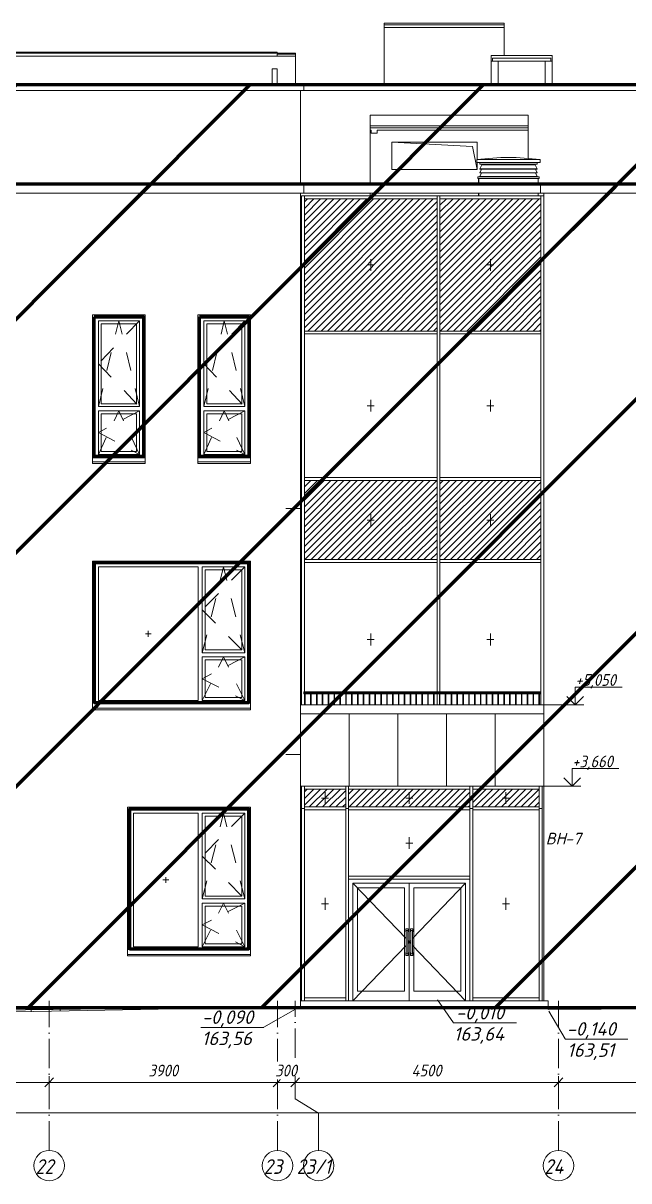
# Model space of a CAD drawing. Header units: millimetres. Extents: x 3914 to 443608, y -156176 to 78197.
# Drawn here: x 119409 to 129755, y -3074 to 16678 of the extents above; entities that cross this region are included whole.
import ezdxf

# ---------------------------------------------------------------- set-up
doc = ezdxf.new("R2010")
doc.units = ezdxf.units.MM
for name, pattern in [('50_200_ШТРИХ_1Т_ш5_п1_п1_', [700, 500, -100, 0, -100]), ('Штрих', [635, 317.5, -317.5]), ('Штриховая', [600, 400, -200])]:
    doc.linetypes.add(name, pattern=pattern)
for name, color, linetype, lineweight in [('0) клиннинг', 90, 'Continuous', 60), ('1) Откосы', 102, 'Continuous', 60), ('A-ANNO-DIMS', 7, 'Continuous', 9), ('A-ANNO-NOTE', 7, 'Continuous', 9), ('A-DETL-2', 7, 'Continuous', 5), ('A-DETL-THIN', 7, 'Continuous', 9), ('A-DOOR-1', 7, 'Continuous', 5), ('A-FLOR', 7, 'Continuous', 9), ('A-GENM', 7, 'Continuous', 9), ('A-GLAZ-1', 7, 'Continuous', 5), ('A-GLAZ-2', 7, 'Штрих', 5), ('A-GLAZ-3', 7, 'Штриховая', 5), ('A-GLAZ-CURT-1', 7, 'Continuous', 5), ('A-GLAZ-CWMG', 7, 'Continuous', 9), ('A-ROOF', 7, 'Continuous', 9), ('A-WALL', 7, 'Continuous', 5), ('A-WALL-IDEN', 7, 'Continuous', 9), ('G-ANNO-DIMS', 7, 'Continuous', 9), ('G-ANNO-DIMS-1', 7, 'Continuous', 20), ('I-WALL', 7, 'Continuous', 5), ('S-BEAM', 7, 'Continuous', 9), ('S-COLS', 7, 'Continuous', 9), ('Ограждение', 7, 'Continuous', 9), ('Оси', 7, 'Continuous', 9), ('Оси-1', 7, '50_200_ШТРИХ_1Т_ш5_п1_п1_', 9)]:
    doc.layers.add(name, color=color, linetype=linetype, lineweight=lineweight)
doc.styles.add('ISOCPEUR_I_1', font='isocpeui.ttf', dxfattribs={"height": 230})
doc.styles.add('ISOCPEUR_I_2', font='isocpeui.ttf', dxfattribs={"width": 0.9, "height": 250})
doc.styles.add('ISOCPEUR_I_3', font='isocpeui.ttf', dxfattribs={"width": 0.9, "height": 200})
doc.styles.add('ISOCPEUR_I_4', font='isocpeui.ttf', dxfattribs={"height": 200})
pattern_1 = [(45, (106283.936, 0), (-56.56854, 56.56854), [])]

msp = doc.modelspace()

# ---------------------------------------------------------------- hatches: boundary and pattern name
at = {"layer": '0) клиннинг'}
h = msp.add_hatch(dxfattribs=at)
h.set_pattern_fill('ANSI31', color=256, scale=888)
h.paths.add_polyline_path([(81106, 15629.9), (132503.7, 15629.9), (132503.7, 13160), (81106, 13160)])
h = msp.add_hatch(dxfattribs=at)
h.set_pattern_fill('ANSI31', color=256, scale=888)
h.paths.add_polyline_path([(164523.7, 13930), (38834, 13930), (38834, -116.1), (164523.7, -116.1)])
at = {"layer": 'A-GLAZ-CURT-1'}
h = msp.add_hatch(dxfattribs=at)
h.set_pattern_fill('FP_106', color=256, style=0, pattern_type=2)
h.set_pattern_definition(pattern_1)
h.paths.add_polyline_path([(124213.7, 11425), (126478.7, 11425), (126478.7, 13680), (124213.7, 13680), (124213.7, 12443.8)], flags=0)
h = msp.add_hatch(dxfattribs=at)
h.set_pattern_fill('FP_106', color=256, style=0, pattern_type=2)
h.set_pattern_definition(pattern_1)
h.paths.add_polyline_path([(128253.7, 11425), (128253.7, 13680), (126528.7, 13680), (126528.7, 11425), (127121.3, 11425)], flags=0)
h = msp.add_hatch(dxfattribs=at)
h.set_pattern_fill('FP_106', color=256, style=0, pattern_type=2)
h.set_pattern_definition(pattern_1)
h.paths.add_polyline_path([(126478.7, 7525), (126478.7, 8875), (124213.7, 8875), (124213.7, 7525)], flags=0)
h = msp.add_hatch(dxfattribs=at)
h.set_pattern_fill('FP_106', color=256, style=0, pattern_type=2)
h.set_pattern_definition(pattern_1)
h.paths.add_polyline_path([(128253.7, 7525), (128253.7, 8875), (126528.7, 8875), (126528.7, 7525), (127121.3, 7525)], flags=0)
h = msp.add_hatch(dxfattribs=at)
h.set_pattern_fill('FP_106', color=256, style=0, pattern_type=2)
h.set_pattern_definition(pattern_1)
h.paths.add_polyline_path([(124918.7, 3305), (124918.7, 3610), (124213.7, 3610), (124213.7, 3305)], flags=0)
h = msp.add_hatch(dxfattribs=at)
h.set_pattern_fill('FP_106', color=256, style=0, pattern_type=2)
h.set_pattern_definition(pattern_1)
h.paths.add_polyline_path([(125589.1, 3305), (127038.7, 3305), (127038.7, 3610), (124968.7, 3610), (124968.7, 3305)], flags=0)
h = msp.add_hatch(dxfattribs=at)
h.set_pattern_fill('FP_106', color=256, style=0, pattern_type=2)
h.set_pattern_definition(pattern_1)
h.paths.add_polyline_path([(128223.7, 3305), (128223.7, 3610), (127088.7, 3610), (127088.7, 3305), (127121.3, 3305)], flags=0)

# ---------------------------------------------------------------- linework, layer by layer
at = {"layer": '0) клиннинг'}
for points in [[(81106, 15629.9), (132503.7, 15629.9), (132503.7, 13930), (81106, 13930)], [(38834, -116.1), (164523.7, -116.1), (164523.7, 13930), (38834, 13930)]]:
    msp.add_lwpolyline(points, close=True, dxfattribs=at)
at = {"layer": '1) Откосы'}
for points in [[(120623.7, 11670), (121463.7, 11670), (121463.7, 9285), (120623.7, 9285)], [(122423.7, 11670), (123263.7, 11670), (123263.7, 9285), (122423.7, 9285)], [(120623.7, 5085), (123263.7, 5085), (123263.7, 7470), (120623.7, 7470)], [(121223.7, 885), (123263.7, 885), (123263.7, 3270), (121223.7, 3270)]]:
    msp.add_lwpolyline(points, close=True, dxfattribs=at)
at = {"layer": 'A-ANNO-DIMS'}
for p, q in [((119853.7, -1287), (119853.7, -1513.1)), ((119853.7, -1393.1), (119853.7, -1287)), ((119853.7, -1287), (119853.7, -1513.1)), ((119853.7, -1393.1), (119853.7, -1287)), ((123753.7, -1287), (123753.7, -1513.1)), ((123753.7, -1393.1), (123753.7, -1287)), ((123753.7, -1287), (123753.7, -1513.1)), ((123753.7, -1393.1), (123753.7, -1287)), ((124053.7, -1287), (124053.7, -1513.1)), ((124053.7, -1393.1), (124053.7, -1287)), ((128553.7, -1287), (128553.7, -1513.1)), ((128553.7, -1393.1), (128553.7, -1287)), ((128553.7, -1287), (128553.7, -1513.1)), ((128553.7, -1393.1), (128553.7, -1287)), ((114753.7, -1393.1), (119853.7, -1393.1)), ((119853.7, -1393.1), (123753.7, -1393.1)), ((123753.7, -1393.1), (124053.7, -1393.1)), ((128553.7, -1393.1), (132053.7, -1393.1)), ((39183.7, -1912.7), (164323.7, -1912.7))]:
    msp.add_line(p, q, dxfattribs=at)
at = {"layer": 'A-ANNO-DIMS', "lineweight": 20}
for p, q in [((119853.7, -1393.1), (119928.7, -1318.1)), ((119853.7, -1393.1), (119928.7, -1318.1)), ((123753.7, -1393.1), (123828.7, -1318.1)), ((123753.7, -1393.1), (123828.7, -1318.1)), ((124053.7, -1393.1), (124128.7, -1318.1)), ((128553.7, -1393.1), (128628.7, -1318.1)), ((128553.7, -1393.1), (128628.7, -1318.1)), ((119853.7, -1393.1), (119778.7, -1468.1)), ((119853.7, -1393.1), (119778.7, -1468.1)), ((123753.7, -1393.1), (123678.7, -1468.1)), ((123753.7, -1393.1), (123678.7, -1468.1)), ((124053.7, -1393.1), (123978.7, -1468.1)), ((128553.7, -1393.1), (128478.7, -1468.1)), ((128553.7, -1393.1), (128478.7, -1468.1))]:
    msp.add_line(p, q, dxfattribs=at)
at = {"layer": 'A-ANNO-NOTE'}
for p, q in [((126487.1, 13.1), (126760.6, -375.5)), ((124138.7, -97.9), (123520.8, -451.7)), ((128388.8, -179.6), (128664.1, -651.4)), ((127835.4, -378.6), (126760.6, -378.6)), ((123520.8, -454.8), (122446, -454.8)), ((129738.9, -654.5), (128664.1, -654.5))]:
    msp.add_line(p, q, dxfattribs=at)
at = {"layer": 'A-DETL-2'}
for p, q in [((124975.7, 4900), (124975.7, 3660)), ((125807.7, 4900), (125807.7, 3660)), ((126639.7, 4900), (126639.7, 3660)), ((127471.7, 4900), (127471.7, 3660)), ((124143.7, 0), (124143.7, -100)), ((128373.7, -150), (128373.7, 0))]:
    msp.add_line(p, q, dxfattribs=at)
at = {"layer": 'A-DETL-THIN'}
for p, q in [((128373.7, 0), (124143.7, 0)), ((124143.7, -100), (115068.1, -265.1)), ((147222.9, -21.3), (128373.7, -150))]:
    msp.add_line(p, q, dxfattribs=at)
at = {"layer": 'A-DOOR-1'}
for p, q in [((125040.7, 0), (125040.7, 2003)), ((126003.7, 2003), (125040.7, 2003)), ((125040.7, 2003), (125948.8, 1058.5)), ((126003.7, 2003), (126003.7, 0)), ((126966.7, 2003), (126003.7, 2003)), ((126003.7, 0), (126003.7, 2003)), ((126966.7, 2003), (126058.5, 1058.5)), ((126966.7, 2003), (126966.7, 0)), ((125120.7, 1923), (125120.7, 160)), ((125120.7, 1923), (125923.7, 1923)), ((125923.7, 160), (125923.7, 1923)), ((126083.7, 160), (126083.7, 1923)), ((126083.7, 1923), (126886.7, 1923)), ((126886.7, 1923), (126886.7, 160)), ((125943.7, 1227.5), (125943.7, 1200)), ((125943.7, 1227.5), (125983.7, 1227.5)), ((125983.7, 1200), (125943.7, 1200)), ((125943.7, 1200), (125943.7, 1177.5)), ((125948.7, 1200), (125948.7, 800)), ((125978.7, 800), (125978.7, 1200)), ((125983.7, 1200), (125983.7, 1227.5)), ((125983.7, 1177.5), (125983.7, 1200)), ((126023.7, 1227.5), (126023.7, 1200)), ((126063.7, 1227.5), (126023.7, 1227.5)), ((126063.7, 1200), (126023.7, 1200)), ((126023.7, 1200), (126023.7, 1177.5)), ((126028.7, 1200), (126028.7, 800)), ((126058.7, 800), (126058.7, 1200)), ((126063.7, 1200), (126063.7, 1227.5)), ((126063.7, 1177.5), (126063.7, 1200)), ((125943.7, 1177.5), (125948.7, 1177.5)), ((125978.4, 1027.7), (126003.7, 1001.5)), ((125978.6, 1177.5), (125983.7, 1177.5)), ((126003.7, 1001.5), (125978.7, 975.5)), ((126028.9, 1027.7), (126003.7, 1001.5)), ((126003.7, 1001.5), (126028.7, 975.5)), ((126023.7, 1177.5), (126028.7, 1177.5)), ((126058.6, 1177.5), (126063.7, 1177.5)), ((125948.7, 944.3), (125040.7, 0)), ((125943.7, 797.5), (125943.7, 820)), ((125943.7, 820), (125948.7, 820)), ((125943.7, 797.5), (125943.7, 770)), ((125943.7, 797.5), (125983.7, 797.5)), ((125978.7, 800), (125948.7, 800)), ((125978.7, 820), (125983.7, 820)), ((125983.7, 820), (125983.7, 797.5)), ((125983.7, 770), (125983.7, 797.5)), ((126023.7, 797.5), (126023.7, 820)), ((126023.7, 820), (126028.7, 820)), ((126023.7, 797.5), (126023.7, 770)), ((126023.7, 797.5), (126063.7, 797.5)), ((126058.7, 800), (126028.7, 800)), ((126058.7, 944.3), (126966.7, 0)), ((126058.7, 820), (126063.7, 820)), ((126063.7, 820), (126063.7, 797.5)), ((126063.7, 770), (126063.7, 797.5)), ((125983.7, 770), (125943.7, 770)), ((126063.7, 770), (126023.7, 770)), ((125120.7, 160), (125923.7, 160)), ((126886.7, 160), (126083.7, 160))]:
    msp.add_line(p, q, dxfattribs=at)
at = {"layer": 'A-FLOR'}
for p, q in [((112843.7, 16165), (124063.7, 16165)), ((124063.7, 16115), (113158.7, 16115)), ((124063.7, 16165), (124063.7, 16115)), ((121564.1, -130), (122494.3, -130)), ((128553.7, -139.1), (128553.7, -148.8))]:
    msp.add_line(p, q, dxfattribs=at)
at = {"layer": 'A-GENM'}
for p, q in [((124203.7, 15629.9), (110273.7, 15629.9)), ((132566, 15629.9), (124203.7, 15629.9)), ((124203.7, 15629.9), (124203.7, 15530)), ((110273.7, 15530), (124203.7, 15530)), ((124203.7, 15530), (132566, 15530)), ((115191.7, 13930), (124201.7, 13930)), ((124201.7, 13783), (124201.7, 13930)), ((124201.7, 13930), (128243.6, 13930)), ((128243.6, 13930), (164583.7, 13930)), ((128243.6, 13930), (128243.6, 13783)), ((115184.6, 13775.9), (124194.6, 13775.9)), ((124201.7, 13776), (124201.7, 13783)), ((124201.7, 13775.9), (128250.7, 13775.9)), ((128250.7, 13775.9), (164576.5, 13775.9)), ((121357.7, 11700), (121357.7, 11695)), ((121357.7, 11695), (121426.5, 11695)), ((121426.5, 11695), (121477.7, 11670)), ((121478.8, 11675), (121427.7, 11700)), ((121477.7, 11670), (121493.7, 11670)), ((121493.7, 11675), (121478.8, 11675)), ((122399.7, 11675), (122393.7, 11675)), ((122393.7, 11670), (122399.7, 11670)), ((122393.7, 11670), (122399.7, 11670)), ((122399.7, 11670), (122399.7, 11675)), ((122399.7, 11670), (122399.7, 9258.8)), ((123157.7, 11700), (123157.7, 11695)), ((123157.7, 11695), (123226.5, 11695)), ((123226.5, 11695), (123277.7, 11670)), ((123278.8, 11675), (123227.7, 11700)), ((123277.7, 11670), (123293.7, 11670)), ((123293.7, 11675), (123278.8, 11675)), ((123287.7, 11670), (123293.7, 11670)), ((123287.7, 9258.8), (123287.7, 11670)), ((120608.5, 7475), (120593.7, 7475)), ((120593.7, 7470), (120609.7, 7470)), ((120659.7, 7500), (120608.5, 7475)), ((120609.7, 7470), (120660.8, 7495)), ((120660.8, 7495), (120729.7, 7495)), ((120729.7, 7495), (120729.7, 7500)), ((123157.7, 7500), (123157.7, 7495)), ((123157.7, 7495), (123226.5, 7495)), ((123226.5, 7495), (123277.7, 7470)), ((123278.8, 7475), (123227.7, 7500)), ((123277.7, 7470), (123293.7, 7470)), ((123293.7, 7475), (123278.8, 7475)), ((123287.7, 7470), (123293.7, 7470)), ((123287.7, 5073.5), (123287.7, 7470)), ((124143.7, 5050), (128303.7, 5050)), ((124143.7, 4895.9), (128303.7, 4895.9)), ((121193.7, 3270), (121199.7, 3270)), ((121199.7, 3270), (121199.7, 873.5)), ((123287.7, 3270), (123293.7, 3270)), ((123287.7, 873.5), (123287.7, 3270))]:
    msp.add_line(p, q, dxfattribs=at)
for points, knots in [([(124193.9, 13776), (124194.2, 13775.9), (124194.7, 13775.9), (124195.6, 13776), (124196.4, 13776.1), (124197.2, 13776.4), (124198, 13776.8), (124198.7, 13777.2), (124199.4, 13777.8), (124200, 13778.4), (124200.5, 13779), (124201.1, 13780), (124201.6, 13781.3), (124201.7, 13782.5), (124201.7, 13783)], [-0.77777778, -0.77777778, -0.77777778, -0.77777778, -0.72222222, -0.66666667, -0.61111111, -0.55555556, -0.5, -0.44444444, -0.38888889, -0.33333333, -0.27777778, -0.22222222, -0.11111111, 0, 0, 0, 0]), ([(128243.6, 13783), (128243.6, 13782.5), (128243.7, 13781.3), (128244.2, 13780), (128244.8, 13779), (128245.3, 13778.4), (128245.9, 13777.8), (128246.6, 13777.2), (128247.3, 13776.8), (128248, 13776.4), (128248.9, 13776.1), (128249.7, 13776), (128250.5, 13775.9), (128251.1, 13775.9), (128251.4, 13776)], [0, 0, 0, 0, 0.11111111, 0.22222222, 0.27777778, 0.33333333, 0.38888889, 0.44444444, 0.5, 0.55555556, 0.61111111, 0.66666667, 0.72222222, 0.77777778, 0.77777778, 0.77777778, 0.77777778])]:
    msp.add_open_spline(points, degree=3, knots=knots, dxfattribs=at)
msp.add_open_spline([(128249.7, 13776), (128250, 13776), (128250.5, 13775.9), (128251.1, 13775.9), (128251.4, 13776)], degree=3, dxfattribs=at)
at = {"layer": 'A-GLAZ-1'}
for p, q in [((127085.3, 14571.7), (125703.7, 14650)), ((127163.7, 14180), (127085.3, 14571.7)), ((120593.7, 11700), (120593.7, 9202.5)), ((121493.7, 11700), (120593.7, 11700)), ((120623.7, 9285), (120623.7, 11670)), ((120623.7, 11670), (121463.7, 11670)), ((121463.7, 11670), (121463.7, 9285)), ((121493.7, 9202.5), (121493.7, 11700)), ((122393.7, 11700), (122393.7, 9202.5)), ((123293.7, 11700), (122393.7, 11700)), ((122423.7, 9285), (122423.7, 11670)), ((122423.7, 11670), (123263.7, 11670)), ((123263.7, 11670), (123263.7, 9285)), ((123293.7, 9202.5), (123293.7, 11700)), ((120693.7, 11600), (120693.7, 10135)), ((120693.7, 11600), (121393.7, 11600)), ((120743.7, 11550), (120743.7, 10185)), ((120743.7, 11550), (121343.7, 11550)), ((121343.7, 10185), (121343.7, 11550)), ((121393.7, 10135), (121393.7, 11600)), ((122493.7, 11600), (122493.7, 10135)), ((122493.7, 11600), (123193.7, 11600)), ((122543.7, 11550), (122543.7, 10185)), ((122543.7, 11550), (123143.7, 11550)), ((123143.7, 10185), (123143.7, 11550)), ((123193.7, 10135), (123193.7, 11600)), ((121393.7, 10135), (120693.7, 10135)), ((120743.7, 10185), (121343.7, 10185)), ((123193.7, 10135), (122493.7, 10135)), ((122543.7, 10185), (123143.7, 10185)), ((120693.7, 10065), (120693.7, 9320)), ((120693.7, 10065), (121393.7, 10065)), ((120743.7, 10015), (120743.7, 9370)), ((120743.7, 10015), (121343.7, 10015)), ((121343.7, 9370), (121343.7, 10015)), ((121393.7, 9320), (121393.7, 10065)), ((122493.7, 10065), (122493.7, 9320)), ((122493.7, 10065), (123193.7, 10065)), ((122543.7, 10015), (122543.7, 9370)), ((122543.7, 10015), (123143.7, 10015)), ((123143.7, 9370), (123143.7, 10015)), ((123193.7, 9320), (123193.7, 10065)), ((121493.7, 9285), (120593.7, 9285)), ((120693.7, 9320), (121393.7, 9320)), ((120743.7, 9370), (121343.7, 9370)), ((123287.7, 9285), (122399.7, 9285)), ((122493.7, 9320), (123193.7, 9320)), ((122543.7, 9370), (123143.7, 9370)), ((121493.7, 9260), (120593.7, 9260)), ((120593.7, 9191), (120593.7, 9202.5)), ((120593.7, 9166), (120593.7, 9191)), ((120593.7, 9191), (121493.7, 9191)), ((121493.7, 9166), (120593.7, 9166)), ((121493.7, 9202.5), (121493.7, 9191)), ((121493.7, 9191), (121493.7, 9166)), ((122393.7, 9191), (122393.7, 9202.5)), ((122393.7, 9166), (122393.7, 9191)), ((122393.7, 9191), (123293.7, 9191)), ((123293.7, 9166), (122393.7, 9166)), ((123287.7, 9260), (122399.7, 9260)), ((123293.7, 9202.5), (123293.7, 9191)), ((123293.7, 9191), (123293.7, 9166)), ((120593.7, 7500), (120593.7, 5002.5)), ((123293.7, 7500), (120593.7, 7500)), ((120623.7, 5085), (120623.7, 7470)), ((120623.7, 7470), (120693.7, 7470)), ((120693.7, 7470), (122398.7, 7470)), ((120693.7, 7400), (120693.7, 5120)), ((120693.7, 7400), (122398.7, 7400)), ((122398.7, 7470), (123263.7, 7470)), ((122398.7, 7400), (122398.7, 5120)), ((122468.7, 5935), (122468.7, 7400)), ((122468.7, 7400), (123193.7, 7400)), ((122518.7, 7350), (122518.7, 5985)), ((122518.7, 7350), (123143.7, 7350)), ((122843.7, 7470), (122843.7, 7500)), ((123103.7, 7470), (123178.7, 7495)), ((123143.7, 5985), (123143.7, 7350)), ((123193.7, 7495), (123193.7, 7470)), ((123193.7, 5935), (123193.7, 7400)), ((123263.7, 7470), (123263.7, 5085)), ((123293.7, 5002.5), (123293.7, 7500)), ((121596.2, 6260), (121496.2, 6260)), ((121546.2, 6310), (121546.2, 6210)), ((123193.7, 5935), (122468.7, 5935)), ((122518.7, 5985), (123143.7, 5985)), ((122468.7, 5120), (122468.7, 5865)), ((122468.7, 5865), (123193.7, 5865)), ((122518.7, 5815), (122518.7, 5170)), ((122518.7, 5815), (123143.7, 5815)), ((123143.7, 5170), (123143.7, 5815)), ((123193.7, 5120), (123193.7, 5865)), ((122518.7, 5170), (123143.7, 5170)), ((123287.7, 5085), (120593.7, 5085)), ((123287.7, 5075), (120593.7, 5075)), ((120593.7, 4988), (120593.7, 5002.5)), ((120593.7, 4963), (120593.7, 4988)), ((120593.7, 4988), (123293.7, 4988)), ((123293.7, 4963), (120593.7, 4963)), ((120693.7, 5120), (122398.7, 5120)), ((122468.7, 5120), (123193.7, 5120)), ((123293.7, 5002.5), (123293.7, 4988)), ((123293.7, 4988), (123293.7, 4963)), ((121193.7, 3300), (121193.7, 802.5)), ((123293.7, 3300), (121193.7, 3300)), ((121223.7, 885), (121223.7, 3270)), ((121223.7, 3270), (121293.7, 3270)), ((121293.7, 3270), (122398.7, 3270)), ((121293.7, 3200), (121293.7, 920)), ((121293.7, 3200), (122398.7, 3200)), ((122398.7, 3270), (123263.7, 3270)), ((122398.7, 3200), (122398.7, 920)), ((122468.7, 1735), (122468.7, 3200)), ((122468.7, 3200), (123193.7, 3200)), ((123193.7, 1735), (123193.7, 3200)), ((123263.7, 3270), (123263.7, 885)), ((123293.7, 802.5), (123293.7, 3300)), ((122518.7, 3150), (122518.7, 1785)), ((122518.7, 3150), (123143.7, 3150)), ((123143.7, 1785), (123143.7, 3150)), ((121896.2, 2060), (121796.2, 2060)), ((121846.2, 2110), (121846.2, 2010)), ((122518.7, 1785), (123143.7, 1785)), ((123193.7, 1735), (122468.7, 1735)), ((122468.7, 920), (122468.7, 1665)), ((122468.7, 1665), (123193.7, 1665)), ((122518.7, 1615), (122518.7, 970)), ((122518.7, 1615), (123143.7, 1615)), ((123143.7, 970), (123143.7, 1615)), ((123193.7, 920), (123193.7, 1665)), ((121193.7, 788), (121193.7, 802.5)), ((123287.7, 885), (121199.7, 885)), ((123287.7, 875), (121199.7, 875)), ((121293.7, 920), (122398.7, 920)), ((122468.7, 920), (123193.7, 920)), ((122518.7, 970), (123143.7, 970)), ((123293.7, 802.5), (123293.7, 788)), ((121193.7, 763), (121193.7, 788)), ((121193.7, 788), (123293.7, 788)), ((123293.7, 763), (121193.7, 763)), ((123293.7, 788), (123293.7, 763))]:
    msp.add_line(p, q, dxfattribs=at)
at = {"layer": 'A-GLAZ-2'}
for p, q in [((120693.7, 10135), (121043.7, 11600)), ((121393.7, 11600), (120693.7, 10867.5)), ((121393.7, 10135), (121043.7, 11600)), ((122493.7, 10135), (122843.7, 11600)), ((123193.7, 11600), (122493.7, 10867.5)), ((123193.7, 10135), (122843.7, 11600)), ((120693.7, 10867.5), (121393.7, 10135)), ((122493.7, 10867.5), (123193.7, 10135)), ((120693.7, 9320), (121043.7, 10065)), ((121393.7, 10065), (120693.7, 9692.5)), ((121393.7, 9320), (121043.7, 10065)), ((122493.7, 9320), (122843.7, 10065)), ((123193.7, 10065), (122493.7, 9692.5)), ((123193.7, 9320), (122843.7, 10065)), ((120693.7, 9692.5), (121393.7, 9320)), ((122493.7, 9692.5), (123193.7, 9320)), ((122468.7, 5935), (122831.2, 7400)), ((123193.7, 7400), (122468.7, 6667.5)), ((123193.7, 5935), (122831.2, 7400)), ((122468.7, 6667.5), (123193.7, 5935)), ((122468.7, 5120), (122831.2, 5865)), ((123193.7, 5865), (122468.7, 5492.5)), ((123193.7, 5120), (122831.2, 5865)), ((122468.7, 5492.5), (123193.7, 5120)), ((122468.7, 1735), (122831.2, 3200)), ((123193.7, 3200), (122468.7, 2467.5)), ((123193.7, 1735), (122831.2, 3200)), ((122468.7, 2467.5), (123193.7, 1735)), ((122468.7, 920), (122831.2, 1665)), ((123193.7, 1665), (122468.7, 1292.5)), ((123193.7, 920), (122831.2, 1665)), ((122468.7, 1292.5), (123193.7, 920))]:
    msp.add_line(p, q, dxfattribs=at)
at = {"layer": 'A-GLAZ-3'}
for p, q in [((125346.2, 12652.5), (125346.2, 12452.5)), ((127391.2, 12652.5), (127391.2, 12452.5)), ((125286.2, 12552.5), (125406.2, 12552.5)), ((127331.2, 12552.5), (127451.2, 12552.5)), ((125286.2, 10150), (125406.2, 10150)), ((125346.2, 10250), (125346.2, 10050)), ((127331.2, 10150), (127451.2, 10150)), ((127391.2, 10250), (127391.2, 10050)), ((125346.2, 8300), (125346.2, 8100)), ((127391.2, 8300), (127391.2, 8100)), ((125286.2, 8200), (125406.2, 8200)), ((127331.2, 8200), (127451.2, 8200)), ((125286.2, 6162.5), (125406.2, 6162.5)), ((125346.2, 6262.5), (125346.2, 6062.5)), ((127331.2, 6162.5), (127451.2, 6162.5)), ((127391.2, 6262.5), (127391.2, 6062.5)), ((124566.2, 3557.5), (124566.2, 3357.5)), ((126003.7, 3557.5), (126003.7, 3357.5)), ((127656.2, 3557.5), (127656.2, 3357.5)), ((124506.2, 3457.5), (124626.2, 3457.5)), ((125943.7, 3457.5), (126063.7, 3457.5)), ((127596.2, 3457.5), (127716.2, 3457.5)), ((126003.7, 2790), (126003.7, 2590)), ((125943.7, 2690), (126063.7, 2690)), ((124506.2, 1652.5), (124626.2, 1652.5)), ((124566.2, 1752.5), (124566.2, 1552.5)), ((127596.2, 1652.5), (127716.2, 1652.5)), ((127656.2, 1752.5), (127656.2, 1552.5))]:
    msp.add_line(p, q, dxfattribs=at)
at = {"layer": 'A-GLAZ-CWMG'}
for p, q in [((119231.5, 16184.8), (120687.2, 16184.8)), ((119231.5, 16167.9), (120687.2, 16167.9)), ((120687.2, 16166.9), (119231.5, 16166.9)), ((120687.2, 16184.8), (120687.2, 16167.9)), ((120737.2, 16184.8), (120687.2, 16184.8)), ((120687.2, 16184.8), (120687.2, 16167.9)), ((120687.2, 16167.9), (120687.2, 16166.9)), ((120687.2, 16167.9), (120697.2, 16167.9)), ((120687.2, 16166.9), (120687.2, 16165)), ((120697.2, 16167.9), (120697.2, 16165)), ((120727.2, 16167.9), (120737.2, 16167.9)), ((120727.2, 16165), (120727.2, 16167.9)), ((120737.2, 16167.9), (120737.2, 16184.8)), ((120737.2, 16184.8), (122192.9, 16184.8)), ((120737.2, 16167.9), (120737.2, 16184.8)), ((120737.2, 16166.9), (120737.2, 16167.9)), ((120737.2, 16167.9), (122192.9, 16167.9)), ((120737.2, 16165), (120737.2, 16166.9)), ((122192.9, 16166.9), (120737.2, 16166.9)), ((122192.9, 16184.8), (122192.9, 16167.9)), ((122242.9, 16184.8), (122192.9, 16184.8)), ((122192.9, 16184.8), (122192.9, 16167.9)), ((122192.9, 16167.9), (122192.9, 16166.9)), ((122192.9, 16167.9), (122202.9, 16167.9)), ((122192.9, 16166.9), (122192.9, 16165)), ((122202.9, 16167.9), (122202.9, 16165)), ((122232.9, 16167.9), (122242.9, 16167.9)), ((122232.9, 16165), (122232.9, 16167.9)), ((122242.9, 16167.9), (122242.9, 16184.8)), ((122242.9, 16184.8), (123698.7, 16184.8)), ((122242.9, 16167.9), (122242.9, 16184.8)), ((122242.9, 16166.9), (122242.9, 16167.9)), ((122242.9, 16167.9), (123698.7, 16167.9)), ((122242.9, 16165), (122242.9, 16166.9)), ((123698.7, 16166.9), (122242.9, 16166.9)), ((123698.7, 16184.8), (123698.7, 16167.9)), ((123748.7, 16184.8), (123698.7, 16184.8)), ((123698.7, 16184.8), (123698.7, 16167.9)), ((123698.7, 16167.9), (123698.7, 16166.9)), ((123698.7, 16167.9), (123708.7, 16167.9)), ((123698.7, 16166.9), (123698.7, 16165)), ((123708.7, 16167.9), (123708.7, 16165)), ((123738.7, 16167.9), (123748.7, 16167.9)), ((123738.7, 16165), (123738.7, 16167.9)), ((123748.7, 16167.9), (123748.7, 16184.8)), ((123748.7, 16167.9), (123748.7, 16165)), ((124163.7, 13730), (124213.7, 13730)), ((124163.7, 11400), (124163.7, 13730)), ((124213.7, 11400), (124213.7, 13730)), ((124213.7, 13680), (124213.7, 13730)), ((124213.7, 13730), (126478.7, 13730)), ((124213.7, 13680), (126478.7, 13680)), ((126478.7, 13730), (126478.7, 13680)), ((126478.7, 13730), (126528.7, 13730)), ((126478.7, 13730), (126478.7, 11400)), ((126528.7, 13680), (126528.7, 13730)), ((126528.7, 13730), (128253.7, 13730)), ((126528.7, 13730), (126528.7, 11400)), ((126528.7, 13680), (128253.7, 13680)), ((128253.7, 13730), (128253.7, 13680)), ((128253.7, 13730), (128303.7, 13730)), ((128253.7, 13730), (128253.7, 11400)), ((124163.7, 8900), (124163.7, 11400)), ((124213.7, 11375), (124213.7, 11425)), ((124213.7, 11425), (126478.7, 11425)), ((124213.7, 8900), (124213.7, 11400)), ((124213.7, 11375), (126478.7, 11375)), ((126478.7, 11425), (126478.7, 11375)), ((126478.7, 11400), (126478.7, 8900)), ((126528.7, 11375), (126528.7, 11425)), ((126528.7, 11425), (128253.7, 11425)), ((126528.7, 11400), (126528.7, 8900)), ((126528.7, 11375), (128253.7, 11375)), ((128253.7, 11425), (128253.7, 11375)), ((128253.7, 11400), (128253.7, 8900)), ((124163.7, 7500), (124163.7, 8900)), ((124213.7, 8875), (124213.7, 8925)), ((124213.7, 8925), (126478.7, 8925)), ((124213.7, 7500), (124213.7, 8900)), ((126478.7, 8925), (126478.7, 8875)), ((126478.7, 8900), (126478.7, 7500)), ((126528.7, 8875), (126528.7, 8925)), ((126528.7, 8925), (128253.7, 8925)), ((126528.7, 8900), (126528.7, 7500)), ((128253.7, 8925), (128253.7, 8875)), ((128253.7, 8900), (128253.7, 7500)), ((124213.7, 8875), (126478.7, 8875)), ((126528.7, 8875), (128253.7, 8875)), ((124213.7, 7475), (124213.7, 7525)), ((124213.7, 7525), (126478.7, 7525)), ((126478.7, 7525), (126478.7, 7475)), ((126528.7, 7475), (126528.7, 7525)), ((126528.7, 7525), (128253.7, 7525)), ((128253.7, 7525), (128253.7, 7475)), ((124163.7, 5050), (124163.7, 7500)), ((124213.7, 5269.9), (124213.7, 7500)), ((124213.7, 7475), (126478.7, 7475)), ((126478.7, 7500), (126478.7, 5269.9)), ((126528.7, 7500), (126528.7, 5269.9)), ((126528.7, 7475), (128253.7, 7475)), ((128253.7, 7500), (128253.7, 5050)), ((124213.7, 5050), (124213.7, 5232.6)), ((126478.7, 5232.6), (126478.7, 5050)), ((126528.7, 5232.6), (126528.7, 5050)), ((124163.7, 3660), (124163.7, 3280)), ((124213.7, 3610), (124213.7, 3660)), ((124213.7, 3660), (124213.7, 3280)), ((124213.7, 3610), (124918.7, 3610)), ((124918.7, 3660), (124918.7, 3610)), ((124918.7, 3660), (124918.7, 3280)), ((124968.7, 3610), (124968.7, 3660)), ((124968.7, 3660), (124968.7, 3280)), ((124968.7, 3610), (127038.7, 3610)), ((127038.7, 3660), (127038.7, 3610)), ((127038.7, 3660), (127038.7, 3280)), ((127088.7, 3610), (127088.7, 3660)), ((127088.7, 3660), (127088.7, 3280)), ((127088.7, 3610), (128223.7, 3610)), ((128223.7, 3660), (128223.7, 3610)), ((128223.7, 3660), (128223.7, 3280)), ((128273.7, 3660), (128273.7, 3280)), ((124163.7, 3280), (124213.7, 3280)), ((124163.7, 3280), (124163.7, 2100)), ((124213.7, 3280), (124163.7, 3280)), ((124213.7, 3255), (124213.7, 3305)), ((124213.7, 3305), (124918.7, 3305)), ((124213.7, 3280), (124213.7, 2100)), ((124213.7, 3255), (124918.7, 3255)), ((124918.7, 3305), (124918.7, 3255)), ((124918.7, 3280), (124968.7, 3280)), ((124918.7, 3280), (124918.7, 2100)), ((124968.7, 3280), (124918.7, 3280)), ((124968.7, 3255), (124968.7, 3305)), ((124968.7, 3305), (127038.7, 3305)), ((124968.7, 3280), (124968.7, 2100)), ((124968.7, 3255), (127038.7, 3255)), ((127038.7, 3305), (127038.7, 3255)), ((127038.7, 3280), (127088.7, 3280)), ((127038.7, 3280), (127038.7, 2100)), ((127088.7, 3280), (127038.7, 3280)), ((127088.7, 3255), (127088.7, 3305)), ((127088.7, 3305), (128223.7, 3305)), ((127088.7, 3280), (127088.7, 2100)), ((127088.7, 3255), (128223.7, 3255)), ((128223.7, 3305), (128223.7, 3255)), ((128223.7, 3280), (128273.7, 3280)), ((128223.7, 3280), (128223.7, 2100)), ((128273.7, 3280), (128223.7, 3280)), ((128273.7, 3280), (128273.7, 2100)), ((124163.7, 2100), (124163.7, 0)), ((124213.7, 2100), (124213.7, 0)), ((124918.7, 2100), (124918.7, 0)), ((124968.7, 2075), (124968.7, 2125)), ((124968.7, 2125), (127038.7, 2125)), ((124968.7, 2100), (124968.7, 0)), ((124968.7, 2075), (127038.7, 2075)), ((127038.7, 2125), (127038.7, 2075)), ((127038.7, 2100), (127038.7, 0)), ((127088.7, 2100), (127088.7, 0)), ((128223.7, 2100), (128223.7, 0)), ((128273.7, 2100), (128273.7, 0)), ((124213.7, 0), (124213.7, 50)), ((124918.7, 50), (124213.7, 50)), ((124918.7, 50), (124918.7, 0)), ((127088.7, 0), (127088.7, 50)), ((128223.7, 50), (127088.7, 50)), ((128223.7, 50), (128223.7, 0))]:
    msp.add_line(p, q, dxfattribs=at)
at = {"layer": 'A-ROOF'}
for p, q in [((125575.5, 16677.8), (125575.5, 16605)), ((127625.5, 16677.8), (125575.5, 16677.8)), ((127625.5, 16649), (125575.5, 16649)), ((125575.5, 16605), (127625.5, 16605)), ((127625.5, 16605), (127625.5, 16677.8)), ((127403, 16030), (127403, 16124)), ((128443.2, 16124), (127403, 16124)), ((128443.2, 16030), (127403, 16030)), ((128443.2, 16124), (128443.2, 16030)), ((125333.7, 14921), (125333.7, 14850)), ((128033.7, 14889.7), (125333.7, 14889.7)), ((125333.7, 14850), (125353.7, 14850)), ((125353.7, 14850), (125353.7, 14800.7)), ((125453.7, 14800.7), (125453.7, 14850.7)), ((125453.7, 14850.7), (128033.7, 14850.7)), ((128033.7, 14850.7), (128033.7, 14921)), ((125453.7, 14800.7), (125353.7, 14800.7))]:
    msp.add_line(p, q, dxfattribs=at)
at = {"layer": 'A-WALL'}
for p, q in [((125575.5, 16605), (125575.5, 15629.9)), ((127625.5, 16605), (127625.5, 16124)), ((127403, 16030), (127403, 15629.9)), ((127423, 16080), (127423, 16030)), ((128423.2, 16080), (127423, 16080)), ((127523, 16030), (127523, 15629.9)), ((128323.2, 15629.9), (128323.2, 16030)), ((128423.2, 16030), (128423.2, 16080)), ((128443.2, 16030), (128443.2, 15629.9)), ((124143.7, 13930), (124143.7, 15530)), ((125333.7, 14921), (125333.7, 15110)), ((125333.7, 15110), (128033.7, 15110)), ((128033.7, 15110), (128033.7, 14921)), ((125333.7, 13930), (125333.7, 14850)), ((128033.7, 14850.7), (128033.7, 14367.9)), ((125353.7, 14800.7), (125353.7, 14800)), ((125353.7, 14800), (125453.7, 14800)), ((125453.7, 14800.7), (125453.7, 14800)), ((125703.7, 14180), (125703.7, 14650)), ((125703.7, 14650), (127163.7, 14650)), ((127163.7, 14650), (127163.7, 14350.4)), ((127163.7, 14300), (127163.7, 14180)), ((128033.7, 14270.2), (128033.7, 14262.1)), ((127163.7, 14180), (125703.7, 14180)), ((127183.7, 13930), (127183.7, 14028.1)), ((127193.7, 13930), (127193.7, 14028.1)), ((128203.7, 13930), (128203.7, 14028.1)), ((124143.7, 13776), (124143.7, 8400)), ((125333.7, 13730), (125333.7, 13776.1)), ((127183.7, 13730), (127183.7, 13776)), ((127193.7, 13730), (127193.7, 13776)), ((128203.7, 13730), (128203.7, 13776)), ((128303.7, 13776), (128303.7, 300)), ((124143.7, 13510), (124163.7, 13510)), ((120593.7, 11700), (121493.7, 11700)), ((120593.7, 9202.5), (120593.7, 11700)), ((121493.7, 11700), (121493.7, 9202.5)), ((122393.7, 11700), (123293.7, 11700)), ((122393.7, 9202.5), (122393.7, 11700)), ((123293.7, 11700), (123293.7, 9202.5)), ((123893.7, 8400), (124143.7, 8400)), ((124143.7, 8400), (124143.7, 0)), ((120593.7, 7500), (123293.7, 7500)), ((120593.7, 5002.5), (120593.7, 7500)), ((123293.7, 7500), (123293.7, 5002.5)), ((123893.7, 4200), (124143.7, 4200)), ((124143.7, 3660), (128303.7, 3660)), ((121193.7, 3300), (123293.7, 3300)), ((121193.7, 802.5), (121193.7, 3300)), ((123293.7, 3300), (123293.7, 802.5)), ((128303.7, 300), (128303.7, 0)), ((128373.7, -140.4), (147218.7, 0)), ((115143.7, -208.5), (124143.7, -98.5)), ((128553.7, -139.1), (128553.7, -148.8))]:
    msp.add_line(p, q, dxfattribs=at)
at = {"layer": 'G-ANNO-DIMS', "extrusion": (0, 0, -1)}
for p, q in [((128838.7, 5350), (129638.7, 5350)), ((128838.7, 5050), (128838.7, 5350)), ((128687.1, 5050), (128987.1, 5050)), ((128785.3, 3960), (129585.3, 3960)), ((128785.3, 3660), (128785.3, 3960)), ((128633.7, 3660), (128933.6, 3660))]:
    msp.add_line(p, q, dxfattribs=at)
at = {"layer": 'G-ANNO-DIMS'}
for p, q in [((127445.8, 5050), (128838.7, 5050)), ((125435.8, 3660), (128785.3, 3660))]:
    msp.add_line(p, q, dxfattribs=at)
at = {"layer": 'G-ANNO-DIMS-1', "extrusion": (0, 0, -1)}
for p, q in [((128838.7, 5050), (128697.3, 5191.4)), ((128838.7, 5050), (128980.1, 5191.4)), ((128785.3, 3660), (128643.8, 3801.4)), ((128785.3, 3660), (128926.7, 3801.4))]:
    msp.add_line(p, q, dxfattribs=at)
at = {"layer": 'I-WALL'}
for p, q in [((123748.7, 16115), (123748.7, 16149.3)), ((123748.7, 16149.3), (124063.7, 16149.3)), ((124063.7, 16115), (124063.7, 15629.9)), ((123663.7, 15629.9), (123663.7, 15900)), ((123663.7, 15900), (123748.7, 15900)), ((123748.7, 15629.9), (123748.7, 15900)), ((125333.7, 14923.4), (128033.7, 14923.4)), ((122843.7, 7470), (122843.7, 7500)), ((123193.7, 7495), (123193.7, 7470)), ((123943.7, -103.6), (123943.7, -100.9))]:
    msp.add_line(p, q, dxfattribs=at)
at = {"layer": 'S-BEAM'}
for p, q in [((127568.7, 14385.9), (127158.7, 14350)), ((127158.7, 14350), (127158.7, 14300)), ((128238.7, 14350), (127158.7, 14350)), ((128238.7, 14300), (127158.7, 14300)), ((127208.7, 14276), (127208.7, 14300)), ((127208.7, 14300), (127208.7, 14276)), ((127210.3, 14189.6), (127244.1, 14262.1)), ((127244.1, 14262.1), (127210.3, 14189.6)), ((127214.7, 14270), (128182.7, 14270)), ((128153.2, 14262.1), (127244.1, 14262.1)), ((127828.7, 14385.9), (127568.7, 14385.9)), ((127568.7, 14385.9), (127828.7, 14385.9)), ((128238.7, 14350), (127828.7, 14385.9)), ((128153.2, 14262.1), (128187, 14189.6)), ((128187, 14189.6), (128153.2, 14262.1)), ((128188.7, 14300), (128188.7, 14276)), ((128188.7, 14276), (128188.7, 14300)), ((128238.7, 14300), (128238.7, 14350)), ((127239.1, 14060), (127173.7, 14053.1)), ((127173.7, 14053.1), (128223.7, 14053.1)), ((127173.7, 14053.1), (127173.7, 14028.1)), ((127173.7, 14028.1), (128223.7, 14028.1)), ((127214.8, 14187.5), (127210.3, 14189.6)), ((127210.3, 14189.6), (127214.8, 14187.5)), ((128187, 14189.6), (127210.3, 14189.6)), ((127239.1, 14187.5), (127210.3, 14125.9)), ((127210.3, 14125.9), (127214.8, 14123.7)), ((128187, 14125.9), (127210.3, 14125.9)), ((127239.1, 14123.7), (127210.3, 14062.1)), ((127210.3, 14062.1), (127214.8, 14060)), ((128187, 14062.1), (127210.3, 14062.1)), ((127214.8, 14187.5), (128182.5, 14187.5)), ((127214.8, 14123.7), (128182.5, 14123.7)), ((127214.8, 14060), (128182.5, 14060)), ((128158.2, 14060), (128223.7, 14053.1)), ((128187, 14125.9), (128158.3, 14187.5)), ((128187, 14062.1), (128158.3, 14123.7)), ((128187, 14189.6), (128182.5, 14187.5)), ((128182.5, 14187.5), (128187, 14189.6)), ((128182.5, 14123.7), (128187, 14125.9)), ((128182.5, 14060), (128187, 14062.1)), ((128223.7, 14053.1), (128223.7, 14028.1))]:
    msp.add_line(p, q, dxfattribs=at)
at = {"layer": 'S-BEAM', "flags": 128}
for points in [[(127214.7, 14270), (127213.3, 14270.2), (127212, 14270.6), (127210.9, 14271.3), (127210, 14272.3), (127209.2, 14273.4), (127208.8, 14274.7), (127208.7, 14276)], [(127208.7, 14276), (127208.8, 14274.7), (127209.2, 14273.4), (127210, 14272.3), (127210.9, 14271.3), (127212, 14270.6), (127213.3, 14270.2), (127214.7, 14270)], [(128188.7, 14276), (128188.5, 14274.7), (128188.1, 14273.4), (128187.3, 14272.3), (128186.4, 14271.3), (128185.3, 14270.6), (128184, 14270.2), (128182.7, 14270)], [(128182.7, 14270), (128184, 14270.2), (128185.3, 14270.6), (128186.4, 14271.3), (128187.3, 14272.3), (128188.1, 14273.4), (128188.5, 14274.7), (128188.7, 14276)]]:
    msp.add_lwpolyline(points, dxfattribs=at)
at = {"layer": 'S-COLS'}
for p, q in [((119543.7, -154.7), (119543.7, -183.7)), ((120043.7, -148.6), (120043.7, -174.6)), ((123393.7, -107.6), (123393.7, -113.6)), ((123893.7, -101.5), (123893.7, -104.5))]:
    msp.add_line(p, q, dxfattribs=at)
at = {"layer": 'Ограждение'}
for p, q in [((124203.6, 5252.6), (124203.6, 5269.9)), ((128243.6, 5269.9), (124203.6, 5269.9)), ((124203.6, 5232.6), (124203.6, 5252.6)), ((128243.6, 5252.6), (124203.6, 5252.6)), ((124218.6, 5232.6), (124203.6, 5232.6)), ((124218.6, 5247.6), (124228.6, 5247.6)), ((124218.6, 5247.6), (124218.6, 5050)), ((124228.6, 5247.6), (124228.6, 5050)), ((124318.6, 5232.6), (124228.6, 5232.6)), ((124318.6, 5247.6), (124328.6, 5247.6)), ((124318.6, 5247.6), (124318.6, 5050)), ((124328.6, 5247.6), (124328.6, 5050)), ((124418.6, 5232.6), (124328.6, 5232.6)), ((124418.6, 5247.6), (124428.6, 5247.6)), ((124418.6, 5247.6), (124418.6, 5050)), ((124428.6, 5247.6), (124428.6, 5050)), ((124518.6, 5232.6), (124428.6, 5232.6)), ((124518.6, 5247.6), (124528.6, 5247.6)), ((124518.6, 5247.6), (124518.6, 5050)), ((124528.6, 5247.6), (124528.6, 5050)), ((124618.6, 5232.6), (124528.6, 5232.6)), ((124618.6, 5247.6), (124628.6, 5247.6)), ((124618.6, 5247.6), (124618.6, 5050)), ((124628.6, 5247.6), (124628.6, 5050)), ((124718.6, 5232.6), (124628.6, 5232.6)), ((124718.6, 5247.6), (124728.6, 5247.6)), ((124718.6, 5247.6), (124718.6, 5050)), ((124728.6, 5247.6), (124728.6, 5050)), ((124818.6, 5232.6), (124728.6, 5232.6)), ((124818.6, 5247.6), (124828.6, 5247.6)), ((124818.6, 5247.6), (124818.6, 5050)), ((124828.6, 5247.6), (124828.6, 5050)), ((124918.6, 5232.6), (124828.6, 5232.6)), ((124918.6, 5247.6), (124928.6, 5247.6)), ((124918.6, 5247.6), (124918.6, 5050)), ((124928.6, 5247.6), (124928.6, 5050)), ((125018.6, 5232.6), (124928.6, 5232.6)), ((125018.6, 5247.6), (125028.6, 5247.6)), ((125018.6, 5247.6), (125018.6, 5050)), ((125028.6, 5247.6), (125028.6, 5050)), ((125118.6, 5232.6), (125028.6, 5232.6)), ((125118.6, 5247.6), (125128.6, 5247.6)), ((125118.6, 5247.6), (125118.6, 5050)), ((125128.6, 5247.6), (125128.6, 5050)), ((125218.6, 5232.6), (125128.6, 5232.6)), ((125218.6, 5247.6), (125228.6, 5247.6)), ((125218.6, 5247.6), (125218.6, 5050)), ((125228.6, 5247.6), (125228.6, 5050)), ((125318.6, 5232.6), (125228.6, 5232.6)), ((125318.6, 5247.6), (125328.6, 5247.6)), ((125318.6, 5247.6), (125318.6, 5050)), ((125328.6, 5247.6), (125328.6, 5050)), ((125418.6, 5232.6), (125328.6, 5232.6)), ((125418.6, 5247.6), (125428.6, 5247.6)), ((125418.6, 5247.6), (125418.6, 5050)), ((125428.6, 5247.6), (125428.6, 5050)), ((125518.6, 5232.6), (125428.6, 5232.6)), ((125518.6, 5247.6), (125528.6, 5247.6)), ((125518.6, 5247.6), (125518.6, 5050)), ((125528.6, 5247.6), (125528.6, 5050)), ((125618.6, 5232.6), (125528.6, 5232.6)), ((125618.6, 5247.6), (125628.6, 5247.6)), ((125618.6, 5247.6), (125618.6, 5050)), ((125628.6, 5247.6), (125628.6, 5050)), ((125718.6, 5232.6), (125628.6, 5232.6)), ((125718.6, 5247.6), (125728.6, 5247.6)), ((125718.6, 5247.6), (125718.6, 5050)), ((125728.6, 5247.6), (125728.6, 5050)), ((125818.6, 5232.6), (125728.6, 5232.6)), ((125818.6, 5247.6), (125828.6, 5247.6)), ((125818.6, 5247.6), (125818.6, 5050)), ((125828.6, 5247.6), (125828.6, 5050)), ((125918.6, 5232.6), (125828.6, 5232.6)), ((125918.6, 5247.6), (125928.6, 5247.6)), ((125918.6, 5247.6), (125918.6, 5050)), ((125928.6, 5247.6), (125928.6, 5050)), ((126018.6, 5232.6), (125928.6, 5232.6)), ((126018.6, 5247.6), (126028.6, 5247.6)), ((126018.6, 5247.6), (126018.6, 5050)), ((126028.6, 5247.6), (126028.6, 5050)), ((126118.6, 5232.6), (126028.6, 5232.6)), ((126118.6, 5247.6), (126128.6, 5247.6)), ((126118.6, 5247.6), (126118.6, 5050)), ((126128.6, 5247.6), (126128.6, 5050)), ((126218.6, 5232.6), (126128.6, 5232.6)), ((126218.6, 5247.6), (126228.6, 5247.6)), ((126218.6, 5247.6), (126218.6, 5050)), ((126228.6, 5247.6), (126228.6, 5050)), ((126318.6, 5232.6), (126228.6, 5232.6)), ((126318.6, 5247.6), (126328.6, 5247.6)), ((126318.6, 5247.6), (126318.6, 5050)), ((126328.6, 5247.6), (126328.6, 5050)), ((126418.6, 5232.6), (126328.6, 5232.6)), ((126418.6, 5247.6), (126428.6, 5247.6)), ((126418.6, 5247.6), (126418.6, 5050)), ((126428.6, 5247.6), (126428.6, 5050)), ((126518.6, 5232.6), (126428.6, 5232.6)), ((126518.6, 5247.6), (126528.6, 5247.6)), ((126518.6, 5247.6), (126518.6, 5050)), ((126528.6, 5247.6), (126528.6, 5050)), ((126618.6, 5232.6), (126528.6, 5232.6)), ((126618.6, 5247.6), (126628.6, 5247.6)), ((126618.6, 5247.6), (126618.6, 5050)), ((126628.6, 5247.6), (126628.6, 5050)), ((126718.6, 5232.6), (126628.6, 5232.6)), ((126718.6, 5247.6), (126728.6, 5247.6)), ((126718.6, 5247.6), (126718.6, 5050)), ((126728.6, 5247.6), (126728.6, 5050)), ((126818.6, 5232.6), (126728.6, 5232.6)), ((126818.6, 5247.6), (126828.6, 5247.6)), ((126818.6, 5247.6), (126818.6, 5050)), ((126828.6, 5247.6), (126828.6, 5050)), ((126918.6, 5232.6), (126828.6, 5232.6)), ((126918.6, 5247.6), (126928.6, 5247.6)), ((126918.6, 5247.6), (126918.6, 5050)), ((126928.6, 5247.6), (126928.6, 5050)), ((127018.6, 5232.6), (126928.6, 5232.6)), ((127018.6, 5247.6), (127028.6, 5247.6)), ((127018.6, 5247.6), (127018.6, 5050)), ((127028.6, 5247.6), (127028.6, 5050)), ((127118.6, 5232.6), (127028.6, 5232.6)), ((127118.6, 5247.6), (127128.6, 5247.6)), ((127118.6, 5247.6), (127118.6, 5050)), ((127128.6, 5247.6), (127128.6, 5050)), ((127218.6, 5232.6), (127128.6, 5232.6)), ((127218.6, 5247.6), (127228.6, 5247.6)), ((127218.6, 5247.6), (127218.6, 5050)), ((127228.6, 5247.6), (127228.6, 5050)), ((127318.6, 5232.6), (127228.6, 5232.6)), ((127318.6, 5247.6), (127328.6, 5247.6)), ((127318.6, 5247.6), (127318.6, 5050)), ((127328.6, 5247.6), (127328.6, 5050)), ((127418.6, 5232.6), (127328.6, 5232.6)), ((127418.6, 5247.6), (127428.6, 5247.6)), ((127418.6, 5247.6), (127418.6, 5050)), ((127428.6, 5247.6), (127428.6, 5050)), ((127518.6, 5232.6), (127428.6, 5232.6)), ((127518.6, 5247.6), (127528.6, 5247.6)), ((127518.6, 5247.6), (127518.6, 5050)), ((127528.6, 5247.6), (127528.6, 5050)), ((127618.6, 5232.6), (127528.6, 5232.6)), ((127618.6, 5247.6), (127628.6, 5247.6)), ((127618.6, 5247.6), (127618.6, 5050)), ((127628.6, 5247.6), (127628.6, 5050)), ((127718.6, 5232.6), (127628.6, 5232.6)), ((127718.6, 5247.6), (127728.6, 5247.6)), ((127718.6, 5247.6), (127718.6, 5050)), ((127728.6, 5247.6), (127728.6, 5050)), ((127818.6, 5232.6), (127728.6, 5232.6)), ((127818.6, 5247.6), (127828.6, 5247.6)), ((127818.6, 5247.6), (127818.6, 5050)), ((127828.6, 5247.6), (127828.6, 5050)), ((127918.6, 5232.6), (127828.6, 5232.6)), ((127918.6, 5247.6), (127928.6, 5247.6)), ((127918.6, 5247.6), (127918.6, 5050)), ((127928.6, 5247.6), (127928.6, 5050)), ((128018.6, 5232.6), (127928.6, 5232.6)), ((128018.6, 5247.6), (128028.6, 5247.6)), ((128018.6, 5247.6), (128018.6, 5050)), ((128028.6, 5247.6), (128028.6, 5050)), ((128118.6, 5232.6), (128028.6, 5232.6)), ((128118.6, 5247.6), (128128.6, 5247.6)), ((128118.6, 5050), (128118.6, 5247.6)), ((128128.6, 5050), (128128.6, 5247.6)), ((128218.6, 5232.6), (128128.6, 5232.6)), ((128218.6, 5247.6), (128228.6, 5247.6)), ((128218.6, 5050), (128218.6, 5247.6)), ((128228.6, 5050), (128228.6, 5247.6)), ((128243.6, 5232.6), (128228.6, 5232.6)), ((128243.6, 5269.9), (128243.6, 5252.6)), ((128243.6, 5252.6), (128243.6, 5232.6))]:
    msp.add_line(p, q, dxfattribs=at)
at = {"layer": 'Оси'}
for p, q in [((124053.7, -1674.9), (124456.3, -1918.6)), ((124456.3, -1918.6), (124456.3, -2553.6))]:
    msp.add_line(p, q, dxfattribs=at)
for centre in [(119853.7, -2813.6), (123753.7, -2813.6), (124456.3, -2813.6), (128553.7, -2813.6)]:
    msp.add_circle(centre, 260, dxfattribs=at)
at = {"layer": 'Оси-1'}
for p, q in [((119853.7, -2553.6), (119853.7, 0)), ((123753.7, -2553.6), (123753.7, 0)), ((124053.7, -1674.9), (124053.7, 0)), ((128553.7, -2553.6), (128553.7, 0))]:
    msp.add_line(p, q, dxfattribs=at)

# ---------------------------------------------------------------- texts
at = {"layer": 'A-ANNO-NOTE', "style": 'ISOCPEUR_I_1'}
for s, p in [('-0,090', (122462, -396.1)), ('-0,010', (126799.5, -320)), ('-0,140', (128693.1, -595.8)), ('163,56', (122458, -758.2)), ('163,64', (126762.5, -682)), ('163,51', (128699.6, -957.9))]:
    msp.add_text(s, height=230, dxfattribs=at).set_placement(p)
at = {"layer": 'A-WALL-IDEN', "style": 'ISOCPEUR_I_4'}
for s, p in [('ВН', (128333.4, 2665.1)), ('-7', (128663.2, 2665.1))]:
    msp.add_text(s, height=200, dxfattribs=at).set_placement(p)
at = {"layer": 'G-ANNO-DIMS', "style": 'ISOCPEUR_I_3', "width": 0.9}
for s, p in [('+5,050', (128842.3, 5371.3)), ('+3,660', (128788.8, 3981.3))]:
    msp.add_text(s, height=200, dxfattribs=at).set_placement(p)
at = {"layer": 'Оси', "style": 'ISOCPEUR_I_2', "width": 0.9}
for s, p in [('22', (119622, -2954.8)), ('23', (123522, -2954.8)), ('23/1', (124081.5, -2954.8)), ('24', (128313, -2954.8))]:
    msp.add_text(s, height=250, dxfattribs=at).set_placement(p)

# ---------------------------------------------------------------- next in the draw order: texts
at = {"layer": 'A-ANNO-DIMS', "char_height": 200, "attachment_point": 1, "line_spacing_factor": 1.149209, "style": 'ISOCPEUR_I_3', "bg_fill": 3, "box_fill_scale": 1.25, "bg_fill_color": 256, "bg_fill_true_color": 13158600, "bg_fill_transparency": 0}
for s, insert, width in [('3900', (121550.8, -1091.8), 606.782), ('300', (123714, -1091.8), 455.087)]:
    msp.add_mtext(s, dxfattribs=dict(at, insert=insert, width=width))

# ---------------------------------------------------------------- next in the draw order: linework, layer by layer
at = {"layer": 'A-ANNO-DIMS'}
for p, q in [((124053.7, -1287), (124053.7, -1513.1)), ((124053.7, -1393.1), (124053.7, -1287)), ((124053.7, -1393.1), (128553.7, -1393.1))]:
    msp.add_line(p, q, dxfattribs=at)
at = {"layer": 'A-ANNO-DIMS', "lineweight": 20}
for q in [(124128.7, -1318.1), (123978.7, -1468.1)]:
    msp.add_line((124053.7, -1393.1), q, dxfattribs=at)

# ---------------------------------------------------------------- next in the draw order: texts
at = {"layer": 'A-ANNO-DIMS', "insert": (126043.2, -1091.8), "char_height": 200, "width": 625.17, "attachment_point": 1, "line_spacing_factor": 1.149209, "style": 'ISOCPEUR_I_3', "bg_fill": 3, "box_fill_scale": 1.25, "bg_fill_color": 256, "bg_fill_true_color": 13158600, "bg_fill_transparency": 0}
msp.add_mtext('4500', dxfattribs=at)

doc.saveas('drawing.dxf')
